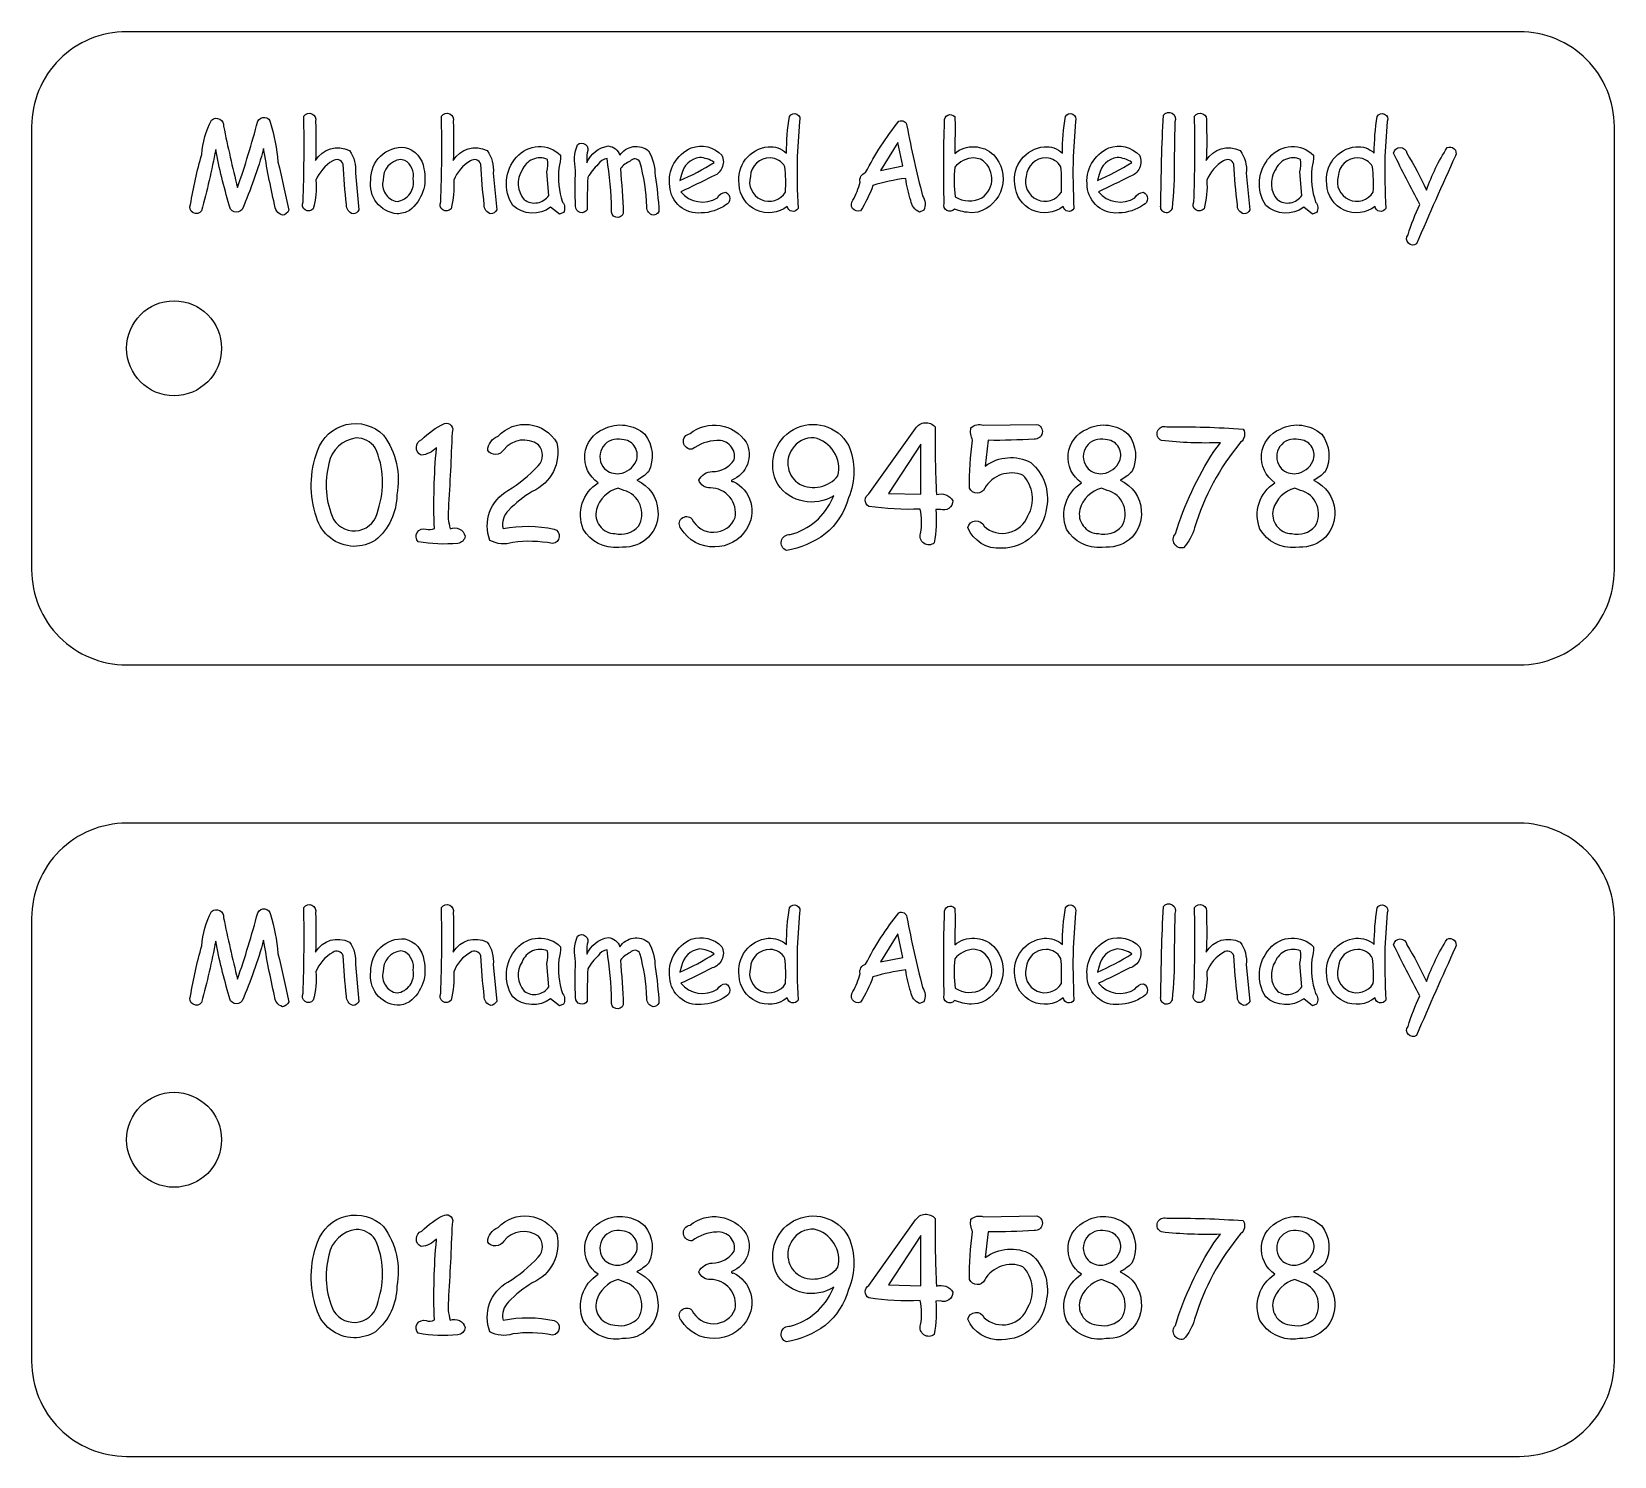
# Model space of a CAD drawing. Extents: x -439.9 to -389.9, y 187 to 232.
import ezdxf

# ---------------------------------------------------------------- set-up
doc = ezdxf.new("R2010")
doc.units = 0
doc.layers.add('Default_Layer', color=18, linetype='CONTINUOUS')

msp = doc.modelspace()

# ---------------------------------------------------------------- linework, layer by layer
at = {"layer": 'Default_Layer'}
for points in [[(-439.933, 215.046, 0.414214), (-436.933, 212.046), (-392.933, 212.046, 0.414214), (-389.933, 215.046), (-389.933, 229.046, 0.414214), (-392.933, 232.046), (-436.933, 232.046, 0.414214), (-439.933, 229.046), (-439.933, 215.046)], [(-432.009, 226.248, -0.305345), (-432.26, 226.591, -0.016992), (-432.604, 228.354, -0.035253), (-433.283, 226.43, -0.317914), (-433.535, 226.355, -0.317914), (-433.689, 226.568, -0.025888), (-434.119, 228.323, -0.018012), (-434.566, 226.384, -0.390383), (-434.833, 226.325, -0.390383), (-434.913, 226.586, -0.032979), (-434.556, 228.171, -0.106172), (-434.25, 229.256, -0.307446), (-433.993, 229.286, -0.307446), (-433.87, 229.059, 0.009905), (-433.43, 227.12, 0.018431), (-432.789, 229.218, -0.330561), (-432.565, 229.34, -0.330561), (-432.384, 229.161, -0.045064), (-432.152, 227.934, -0.010683), (-431.813, 226.404, -0.28939), (-432.009, 226.248)], [(-429.778, 226.288, -0.361804), (-429.984, 226.584, -0.020795), (-430.091, 227.86, 0.501466), (-430.422, 227.965, 0.168466), (-430.951, 227.353, -0.085626), (-431.035, 226.455, -0.392487), (-431.297, 226.414, -0.392487), (-431.358, 226.672, 0.014496), (-431.337, 229.378, -0.3726), (-431.077, 229.456, -0.3726), (-430.963, 229.21, -0.019286), (-430.964, 227.973, -0.403473), (-429.893, 228.288, -0.191273), (-429.704, 227.577), (-429.593, 226.418, -0.263404), (-429.778, 226.288)], [(-425.427, 226.288, -0.361804), (-425.633, 226.584, -0.020795), (-425.741, 227.86, 0.501466), (-426.071, 227.965, 0.168466), (-426.6, 227.353, -0.085626), (-426.684, 226.455, -0.392487), (-426.947, 226.414, -0.392487), (-427.007, 226.672, 0.014496), (-426.986, 229.378, -0.3726), (-426.726, 229.456, -0.3726), (-426.613, 229.21, -0.019286), (-426.613, 227.973, -0.403473), (-425.543, 228.288, -0.191273), (-425.353, 227.577), (-425.242, 226.418, -0.263404), (-425.427, 226.288)], [(-415.748, 228.107, 0.019537), (-415.721, 226.458, -0.313807), (-415.914, 226.373, -0.313807), (-416.062, 226.525, -0.610997), (-417.586, 227.226, -0.428899), (-416.667, 228.41, -0.211643), (-416.085, 228.213, -0.040515), (-415.993, 229.369, -0.407098), (-415.758, 229.445, -0.407098), (-415.676, 229.212), (-415.748, 228.107)], [(-411.888, 226.35, -0.251831), (-412.159, 226.714, -0.037975), (-412.321, 227.41, 0.045206), (-413.355, 227.19, -0.058303), (-413.749, 226.39, -0.342542), (-413.998, 226.465, -0.342542), (-413.988, 226.724, 0.057087), (-413.761, 227.293, -0.397179), (-413.586, 227.593, -0.051805), (-412.535, 229.216, -0.524141), (-412.281, 229.073, 0.017645), (-411.786, 226.859, -0.267966), (-411.751, 226.406), (-411.888, 226.35)], [(-410.244, 226.327, -0.079395), (-410.779, 226.442, -0.371237), (-411.018, 226.393, -0.371237), (-411.102, 226.621, -0.017974), (-411.09, 229.209, -0.345511), (-410.99, 229.411, -0.345511), (-410.77, 229.362, -0.038856), (-410.77, 228.575), (-410.773, 228.202, -0.382511), (-409.541, 228.153, -0.563021), (-410.042, 226.346), (-410.244, 226.327)], [(-407.031, 228.107, 0.019537), (-407.004, 226.458, -0.313807), (-407.197, 226.373, -0.313807), (-407.345, 226.525, -0.610997), (-408.869, 227.226, -0.428899), (-407.95, 228.41, -0.211643), (-407.368, 228.213, -0.040515), (-407.276, 229.369, -0.407098), (-407.041, 229.445, -0.407098), (-406.959, 229.212), (-407.031, 228.107)], [(-403.839, 227.921, -0.029134), (-403.905, 226.463, -0.414214), (-404.131, 226.334, -0.414214), (-404.26, 226.56, -0.011178), (-404.178, 229.412, -0.387579), (-403.902, 229.467, -0.387579), (-403.821, 229.196), (-403.839, 227.921)], [(-401.637, 226.288, -0.361804), (-401.843, 226.584, -0.020795), (-401.95, 227.86, 0.501466), (-402.281, 227.965, 0.168466), (-402.809, 227.353, -0.085626), (-402.894, 226.455, -0.392487), (-403.156, 226.414, -0.392487), (-403.216, 226.672, 0.014496), (-403.196, 229.378, -0.3726), (-402.936, 229.456, -0.3726), (-402.822, 229.21, -0.019286), (-402.823, 227.973, -0.403473), (-401.752, 228.288, -0.191273), (-401.563, 227.577), (-401.451, 226.418, -0.263404), (-401.637, 226.288)], [(-397.18, 228.107, 0.019537), (-397.153, 226.458, -0.313807), (-397.347, 226.373, -0.313807), (-397.494, 226.525, -0.610997), (-399.018, 227.226, -0.428899), (-398.099, 228.41, -0.211643), (-397.517, 228.213, -0.040515), (-397.425, 229.369, -0.407098), (-397.19, 229.445, -0.407098), (-397.108, 229.212), (-397.18, 228.107)], [(-420.299, 226.248, -0.382712), (-420.495, 226.511, 0.059458), (-420.718, 227.934, 0.542327), (-421.027, 227.957, 0.116445), (-421.334, 227.723, -0.009943), (-421.241, 226.305, -0.398712), (-421.482, 226.188, -0.398712), (-421.612, 226.422, 0.033626), (-421.755, 228.04, 0.226556), (-422.033, 227.857, 0.092427), (-422.361, 227.444, 0.019414), (-422.379, 226.423, -0.341806), (-422.609, 226.336, -0.341806), (-422.751, 226.536, -0.02686), (-422.747, 227.665, -0.144016), (-422.693, 228.476, -0.3659), (-422.432, 228.479, -0.3659), (-422.386, 228.223, 0.033572), (-422.391, 227.903, -0.268091), (-421.714, 228.435, -0.291956), (-421.35, 228.142, -0.44684), (-420.444, 228.282, -0.136507), (-420.24, 227.497, -0.031158), (-420.116, 226.361, -0.261651), (-420.299, 226.248)], [(-428.39, 226.294, -0.435701), (-429.215, 227.362, -0.45135), (-428.141, 228.391, -0.319239), (-427.547, 227.718, -0.298858), (-427.993, 226.401, -0.124426), (-428.39, 226.294)], [(-428.275, 228.013, 0.390667), (-428.827, 227.36, 0.444018), (-428.39, 226.683, 0.431258), (-427.878, 227.4, 0.31421), (-428.144, 227.98), (-428.275, 228.013)], [(-423.258, 226.28), (-423.537, 226.498, -0.355242), (-424.736, 226.558, -0.336922), (-424.611, 228.086, -0.433511), (-423.224, 228.144, -0.053655), (-423.277, 227.738, 0.112952), (-423.16, 226.664, -0.307709), (-423.133, 226.33), (-423.258, 226.28)], [(-423.658, 227.618, 0.07302), (-423.633, 228.013, 0.421672), (-424.437, 227.669, 0.336338), (-424.37, 226.739, 0.426837), (-423.598, 226.874), (-423.658, 227.618)], [(-418.782, 226.319, -0.421939), (-419.776, 227.154, -0.336933), (-419.094, 228.377, -0.297526), (-418.126, 228.143, -0.459848), (-418.434, 227.472, -0.012561), (-419.425, 226.989, 0.378682), (-418.27, 226.802, -0.249929), (-418.003, 226.972, -0.656577), (-418.004, 226.575, -0.147122), (-418.782, 226.319)], [(-418.834, 228.073, 0.324857), (-419.401, 227.531), (-419.458, 227.343, 0.043662), (-418.37, 227.919, 0.134614), (-418.834, 228.073)], [(-416.603, 228.057, 0.407643), (-417.227, 227.476, 0.375527), (-416.889, 226.744, 0.375527), (-416.118, 226.981, 0.039774), (-416.136, 227.776, 0.276064), (-416.603, 228.057)], [(-410.171, 228.065, 0.200572), (-410.772, 227.766, 0.055806), (-410.754, 226.83, 0.269514), (-409.911, 226.798, 0.547395), (-409.952, 228.017), (-410.171, 228.065)], [(-407.886, 228.057, 0.407643), (-408.51, 227.476, 0.375527), (-408.172, 226.744, 0.375527), (-407.401, 226.981, 0.039774), (-407.42, 227.776, 0.276064), (-407.886, 228.057)], [(-405.589, 226.319, -0.421939), (-406.583, 227.154, -0.336933), (-405.901, 228.377, -0.297526), (-404.933, 228.143, -0.459848), (-405.242, 227.472, -0.012561), (-406.232, 226.989, 0.378682), (-405.077, 226.802, -0.249929), (-404.81, 226.972, -0.656577), (-404.811, 226.575, -0.147122), (-405.589, 226.319)], [(-405.641, 228.073, 0.324857), (-406.208, 227.531), (-406.265, 227.343, 0.043662), (-405.177, 227.919, 0.134614), (-405.641, 228.073)], [(-399.467, 226.28), (-399.746, 226.498, -0.355242), (-400.946, 226.558, -0.336922), (-400.821, 228.086, -0.433511), (-399.433, 228.144, -0.053655), (-399.486, 227.738, 0.112952), (-399.369, 226.664, -0.307709), (-399.342, 226.33), (-399.467, 226.28)], [(-399.868, 227.618, 0.07302), (-399.843, 228.013, 0.421672), (-400.646, 227.669, 0.336338), (-400.579, 226.739, 0.426837), (-399.808, 226.874), (-399.868, 227.618)], [(-398.035, 228.057, 0.407643), (-398.659, 227.476, 0.375527), (-398.321, 226.744, 0.375527), (-397.55, 226.981, 0.039774), (-397.569, 227.776, 0.276064), (-398.035, 228.057)], [(-394.951, 228.125, 0.007635), (-396.18, 225.342, -0.374433), (-396.44, 225.367, -0.374433), (-396.451, 225.628, -0.034384), (-396.077, 226.592, -0.014501), (-396.905, 228.207, -0.377217), (-396.696, 228.389, -0.377217), (-396.49, 228.205, -0.032321), (-395.869, 227.045, -0.054006), (-395.217, 228.383, -0.317746), (-394.993, 228.348, -0.317746), (-394.951, 228.125)], [(-429.756, 215.789, -0.325743), (-430.937, 216.706, -0.174584), (-430.899, 218.811, -0.555771), (-428.815, 219.302, -0.212162), (-428.397, 217.418, -0.221591), (-429.069, 215.983, -0.139262), (-429.756, 215.789)], [(-426.474, 215.882, -0.066294), (-427.721, 215.933, -0.345864), (-427.754, 216.231, -0.345864), (-427.473, 216.334, 0.201525), (-427.209, 216.356, -0.033126), (-427.143, 218.887), (-427.141, 218.911, -0.188658), (-427.628, 218.671, -0.655028), (-427.608, 219.161, -0.086621), (-426.895, 219.669, -0.303519), (-426.679, 219.608, -0.303519), (-426.653, 219.385, -0.007319), (-426.769, 216.973, 0.106877), (-426.707, 216.346, -0.449075), (-426.237, 216.116, -0.348142), (-426.474, 215.882)], [(-423.478, 215.879, 0.084039), (-424.736, 215.911, -0.203759), (-425.458, 215.978, -0.369819), (-424.888, 217.553, 0.073358), (-423.933, 218.336, 0.406946), (-423.924, 219, 0.39876), (-425.021, 218.841, -0.542417), (-425.526, 218.816, -0.303947), (-425.197, 219.274, -0.501964), (-423.342, 219.064, -0.359389), (-424.116, 217.522, 0.073419), (-424.865, 216.926, 0.269987), (-425.04, 216.35, -0.102085), (-423.427, 216.335, -0.35834), (-423.265, 216.086, -0.35834), (-423.478, 215.879)], [(-421.387, 215.752, -0.287296), (-422.509, 216.335, -0.36429), (-422.034, 217.797, -0.599508), (-421.863, 219.495, -0.311373), (-420.56, 219.328, -0.28706), (-420.448, 218.147, -0.077179), (-420.817, 217.875, -0.288199), (-420.149, 216.915, -0.461059), (-421.264, 215.768), (-421.387, 215.752)], [(-418.354, 215.772, -0.276351), (-419.413, 216.345, -0.406907), (-419.4, 216.668, -0.406907), (-419.076, 216.662, 0.651101), (-417.707, 216.696, 0.460613), (-418.487, 217.637, -0.352151), (-418.853, 217.878, -0.293284), (-418.43, 218.15, 0.240571), (-417.737, 218.522, 0.506385), (-418.286, 219.132, 0.155617), (-419.066, 218.855, -0.407037), (-419.341, 219.07, -0.407037), (-419.133, 219.35, -0.440273), (-417.357, 219.078, -0.444082), (-417.815, 217.885, 0.414214), (-417.812, 217.841, 0.414214), (-417.768, 217.843, -0.456705), (-417.354, 216.327, -0.258372), (-418.354, 215.772)], [(-414.863, 216.18, -0.115438), (-416.089, 215.661, -0.372019), (-416.245, 215.962, -0.372019), (-415.97, 216.16, 0.23346), (-414.625, 217.324), (-414.594, 217.387, -0.401362), (-416.364, 217.75, -0.4134), (-415.861, 219.483, -0.4134), (-414.127, 218.985, -0.203593), (-414.13, 217.318, -0.158039), (-414.863, 216.18)], [(-411.368, 216.952, -0.067018), (-411.417, 215.899, -0.336699), (-411.747, 215.885, -0.336699), (-411.849, 216.2, 0.103775), (-411.867, 216.965, -0.045755), (-413.489, 217.051, -0.551632), (-413.485, 217.446), (-412.009, 219.515, -0.495884), (-411.386, 219.561, 0.0183), (-411.348, 217.426, -0.343023), (-410.83, 217.229, -0.528889), (-411.223, 216.957), (-411.368, 216.952)], [(-409.296, 215.73, -0.320709), (-410.362, 216.38, -0.329538), (-410.118, 216.594, -0.329538), (-409.843, 216.424, 0.529557), (-408.458, 216.755, 0.338986), (-408.621, 218.037, 0.373249), (-409.823, 217.622, -0.655555), (-410.302, 217.631, -0.040657), (-410.205, 219.141, -0.164227), (-410.259, 219.534, -0.278066), (-409.863, 219.616), (-408.179, 219.639, -0.393297), (-408.005, 219.371, -0.393297), (-408.26, 219.178, -0.019857), (-409.714, 219.139), (-409.805, 218.325, -0.2915), (-408.363, 218.434, -0.270821), (-407.871, 217.02, -0.389952), (-409.296, 215.73)], [(-406.115, 215.752, -0.287296), (-407.237, 216.335, -0.36429), (-406.762, 217.797, -0.599508), (-406.591, 219.495, -0.311373), (-405.288, 219.328, -0.28706), (-405.177, 218.147, -0.077179), (-405.546, 217.875, -0.288199), (-404.877, 216.915, -0.461059), (-405.992, 215.768), (-406.115, 215.752)], [(-401.741, 219.075, 0.098892), (-403.197, 216.378, -0.125227), (-403.54, 215.746, -0.331122), (-403.833, 215.866, -0.331122), (-403.802, 216.182, -0.070041), (-402.583, 218.787), (-402.376, 219.061, -0.036448), (-404.242, 219.134, -0.397431), (-404.363, 219.429, -0.397431), (-404.075, 219.567, -0.021309), (-401.659, 219.491, -0.394385), (-401.741, 219.075)], [(-400.006, 215.752, -0.287296), (-401.128, 216.335, -0.36429), (-400.654, 217.797, -0.599508), (-400.482, 219.495, -0.311373), (-399.179, 219.328, -0.28706), (-399.068, 218.147, -0.077179), (-399.437, 217.875, -0.288199), (-398.768, 216.915, -0.461059), (-399.884, 215.768), (-400.006, 215.752)], [(-429.682, 219.212, 0.326141), (-430.542, 218.406, 0.174133), (-430.395, 216.641, 0.31854), (-429.585, 216.294, 0.31854), (-428.989, 216.942, 0.189871), (-429.079, 218.9, 0.246793), (-429.682, 219.212)], [(-421.365, 219.175, 0.312773), (-421.922, 218.871, 0.312773), (-421.832, 218.243, 0.220761), (-421.364, 218.088, 0.255983), (-420.836, 218.484, 0.485387), (-421.219, 219.159), (-421.365, 219.175)], [(-415.21, 219.219, 0.271), (-415.911, 218.863, 0.420221), (-415.679, 217.755, 0.35767), (-414.462, 218.019, 0.41687), (-415.21, 219.219)], [(-406.093, 219.175, 0.312773), (-406.65, 218.871, 0.312773), (-406.56, 218.243, 0.220761), (-406.093, 218.088, 0.255983), (-405.564, 218.484, 0.485387), (-405.947, 219.159), (-406.093, 219.175)], [(-399.984, 219.175, 0.312773), (-400.541, 218.871, 0.312773), (-400.451, 218.243, 0.220761), (-399.984, 218.088, 0.255983), (-399.455, 218.484, 0.485387), (-399.839, 219.159), (-399.984, 219.175)], [(-421.409, 217.629, 0.264926), (-422.091, 216.955, 0.483084), (-421.506, 216.193, 0.276493), (-420.765, 216.423, 0.496643), (-421.224, 217.558), (-421.409, 217.629)], [(-406.137, 217.629, 0.264926), (-406.819, 216.955, 0.483084), (-406.234, 216.193, 0.276493), (-405.493, 216.423, 0.496643), (-405.952, 217.558), (-406.137, 217.629)], [(-400.028, 217.629, 0.264926), (-400.71, 216.955, 0.483084), (-400.125, 216.193, 0.276493), (-399.385, 216.423, 0.496643), (-399.844, 217.558), (-400.028, 217.629)], [(-439.933, 190.046, 0.414214), (-436.933, 187.046), (-392.933, 187.046, 0.414214), (-389.933, 190.046), (-389.933, 204.046, 0.414214), (-392.933, 207.046), (-436.933, 207.046, 0.414214), (-439.933, 204.046), (-439.933, 190.046)], [(-432.009, 201.248, -0.305345), (-432.26, 201.591, -0.016992), (-432.604, 203.354, -0.035253), (-433.283, 201.43, -0.317914), (-433.535, 201.355, -0.317914), (-433.689, 201.568, -0.025888), (-434.119, 203.323, -0.018012), (-434.566, 201.384, -0.390383), (-434.833, 201.325, -0.390383), (-434.913, 201.586, -0.032979), (-434.556, 203.171, -0.106172), (-434.25, 204.256, -0.307446), (-433.993, 204.286, -0.307446), (-433.87, 204.059, 0.009905), (-433.43, 202.12, 0.018431), (-432.789, 204.218, -0.330561), (-432.565, 204.34, -0.330561), (-432.384, 204.161, -0.045064), (-432.152, 202.934, -0.010683), (-431.813, 201.404, -0.28939), (-432.009, 201.248)], [(-429.778, 201.288, -0.361804), (-429.984, 201.584, -0.020795), (-430.091, 202.86, 0.501466), (-430.422, 202.965, 0.168466), (-430.951, 202.353, -0.085626), (-431.035, 201.455, -0.392487), (-431.297, 201.414, -0.392487), (-431.358, 201.672, 0.014496), (-431.337, 204.378, -0.3726), (-431.077, 204.456, -0.3726), (-430.963, 204.21, -0.019286), (-430.964, 202.973, -0.403473), (-429.893, 203.288, -0.191273), (-429.704, 202.577), (-429.593, 201.418, -0.263404), (-429.778, 201.288)], [(-425.427, 201.288, -0.361804), (-425.633, 201.584, -0.020795), (-425.741, 202.86, 0.501466), (-426.071, 202.965, 0.168466), (-426.6, 202.353, -0.085626), (-426.684, 201.455, -0.392487), (-426.947, 201.414, -0.392487), (-427.007, 201.672, 0.014496), (-426.986, 204.378, -0.3726), (-426.726, 204.456, -0.3726), (-426.613, 204.21, -0.019286), (-426.613, 202.973, -0.403473), (-425.543, 203.288, -0.191273), (-425.353, 202.577), (-425.242, 201.418, -0.263404), (-425.427, 201.288)], [(-415.748, 203.107, 0.019537), (-415.721, 201.458, -0.313807), (-415.914, 201.373, -0.313807), (-416.062, 201.525, -0.610997), (-417.586, 202.226, -0.428899), (-416.667, 203.41, -0.211643), (-416.085, 203.213, -0.040515), (-415.993, 204.369, -0.407098), (-415.758, 204.445, -0.407098), (-415.676, 204.212), (-415.748, 203.107)], [(-411.888, 201.35, -0.251831), (-412.159, 201.714, -0.037975), (-412.321, 202.41, 0.045206), (-413.355, 202.19, -0.058303), (-413.749, 201.39, -0.342542), (-413.998, 201.465, -0.342542), (-413.988, 201.724, 0.057087), (-413.761, 202.293, -0.397179), (-413.586, 202.593, -0.051805), (-412.535, 204.216, -0.524141), (-412.281, 204.073, 0.017645), (-411.786, 201.859, -0.267966), (-411.751, 201.406), (-411.888, 201.35)], [(-410.244, 201.327, -0.079395), (-410.779, 201.442, -0.371237), (-411.018, 201.393, -0.371237), (-411.102, 201.621, -0.017974), (-411.09, 204.209, -0.345511), (-410.99, 204.411, -0.345511), (-410.77, 204.362, -0.038856), (-410.77, 203.575), (-410.773, 203.202, -0.382511), (-409.541, 203.153, -0.563021), (-410.042, 201.346), (-410.244, 201.327)], [(-407.031, 203.107, 0.019537), (-407.004, 201.458, -0.313807), (-407.197, 201.373, -0.313807), (-407.345, 201.525, -0.610997), (-408.869, 202.226, -0.428899), (-407.95, 203.41, -0.211643), (-407.368, 203.213, -0.040515), (-407.276, 204.369, -0.407098), (-407.041, 204.445, -0.407098), (-406.959, 204.212), (-407.031, 203.107)], [(-403.839, 202.921, -0.029134), (-403.905, 201.463, -0.414214), (-404.131, 201.334, -0.414214), (-404.26, 201.56, -0.011178), (-404.178, 204.412, -0.387579), (-403.902, 204.467, -0.387579), (-403.821, 204.196), (-403.839, 202.921)], [(-401.637, 201.288, -0.361804), (-401.843, 201.584, -0.020795), (-401.95, 202.86, 0.501466), (-402.281, 202.965, 0.168466), (-402.809, 202.353, -0.085626), (-402.894, 201.455, -0.392487), (-403.156, 201.414, -0.392487), (-403.216, 201.672, 0.014496), (-403.196, 204.378, -0.3726), (-402.936, 204.456, -0.3726), (-402.822, 204.21, -0.019286), (-402.823, 202.973, -0.403473), (-401.752, 203.288, -0.191273), (-401.563, 202.577), (-401.451, 201.418, -0.263404), (-401.637, 201.288)], [(-397.18, 203.107, 0.019537), (-397.153, 201.458, -0.313807), (-397.347, 201.373, -0.313807), (-397.494, 201.525, -0.610997), (-399.018, 202.226, -0.428899), (-398.099, 203.41, -0.211643), (-397.517, 203.213, -0.040515), (-397.425, 204.369, -0.407098), (-397.19, 204.445, -0.407098), (-397.108, 204.212), (-397.18, 203.107)], [(-420.299, 201.248, -0.382712), (-420.495, 201.511, 0.059458), (-420.718, 202.934, 0.542327), (-421.027, 202.957, 0.116445), (-421.334, 202.723, -0.009943), (-421.241, 201.305, -0.398712), (-421.482, 201.188, -0.398712), (-421.612, 201.422, 0.033626), (-421.755, 203.04, 0.226556), (-422.033, 202.857, 0.092427), (-422.361, 202.444, 0.019414), (-422.379, 201.423, -0.341806), (-422.609, 201.336, -0.341806), (-422.751, 201.536, -0.02686), (-422.747, 202.665, -0.144016), (-422.693, 203.476, -0.3659), (-422.432, 203.479, -0.3659), (-422.386, 203.223, 0.033572), (-422.391, 202.903, -0.268091), (-421.714, 203.435, -0.291956), (-421.35, 203.142, -0.44684), (-420.444, 203.282, -0.136507), (-420.24, 202.497, -0.031158), (-420.116, 201.361, -0.261651), (-420.299, 201.248)], [(-428.39, 201.294, -0.435701), (-429.215, 202.362, -0.45135), (-428.141, 203.391, -0.319239), (-427.547, 202.718, -0.298858), (-427.993, 201.401, -0.124426), (-428.39, 201.294)], [(-428.275, 203.013, 0.390667), (-428.827, 202.36, 0.444018), (-428.39, 201.683, 0.431258), (-427.878, 202.4, 0.31421), (-428.144, 202.98), (-428.275, 203.013)], [(-423.258, 201.28), (-423.537, 201.498, -0.355242), (-424.736, 201.558, -0.336922), (-424.611, 203.086, -0.433511), (-423.224, 203.144, -0.053655), (-423.277, 202.738, 0.112952), (-423.16, 201.664, -0.307709), (-423.133, 201.33), (-423.258, 201.28)], [(-423.658, 202.618, 0.07302), (-423.633, 203.013, 0.421672), (-424.437, 202.669, 0.336338), (-424.37, 201.739, 0.426837), (-423.598, 201.874), (-423.658, 202.618)], [(-418.782, 201.319, -0.421939), (-419.776, 202.154, -0.336933), (-419.094, 203.377, -0.297526), (-418.126, 203.143, -0.459848), (-418.434, 202.472, -0.012561), (-419.425, 201.989, 0.378682), (-418.27, 201.802, -0.249929), (-418.003, 201.972, -0.656577), (-418.004, 201.575, -0.147122), (-418.782, 201.319)], [(-418.834, 203.073, 0.324857), (-419.401, 202.531), (-419.458, 202.343, 0.043662), (-418.37, 202.919, 0.134614), (-418.834, 203.073)], [(-416.603, 203.057, 0.407643), (-417.227, 202.476, 0.375527), (-416.889, 201.744, 0.375527), (-416.118, 201.981, 0.039774), (-416.136, 202.776, 0.276064), (-416.603, 203.057)], [(-410.171, 203.065, 0.200572), (-410.772, 202.766, 0.055806), (-410.754, 201.83, 0.269514), (-409.911, 201.798, 0.547395), (-409.952, 203.017), (-410.171, 203.065)], [(-407.886, 203.057, 0.407643), (-408.51, 202.476, 0.375527), (-408.172, 201.744, 0.375527), (-407.401, 201.981, 0.039774), (-407.42, 202.776, 0.276064), (-407.886, 203.057)], [(-405.589, 201.319, -0.421939), (-406.583, 202.154, -0.336933), (-405.901, 203.377, -0.297526), (-404.933, 203.143, -0.459848), (-405.242, 202.472, -0.012561), (-406.232, 201.989, 0.378682), (-405.077, 201.802, -0.249929), (-404.81, 201.972, -0.656577), (-404.811, 201.575, -0.147122), (-405.589, 201.319)], [(-405.641, 203.073, 0.324857), (-406.208, 202.531), (-406.265, 202.343, 0.043662), (-405.177, 202.919, 0.134614), (-405.641, 203.073)], [(-399.467, 201.28), (-399.746, 201.498, -0.355242), (-400.946, 201.558, -0.336922), (-400.821, 203.086, -0.433511), (-399.433, 203.144, -0.053655), (-399.486, 202.738, 0.112952), (-399.369, 201.664, -0.307709), (-399.342, 201.33), (-399.467, 201.28)], [(-399.868, 202.618, 0.07302), (-399.843, 203.013, 0.421672), (-400.646, 202.669, 0.336338), (-400.579, 201.739, 0.426837), (-399.808, 201.874), (-399.868, 202.618)], [(-398.035, 203.057, 0.407643), (-398.659, 202.476, 0.375527), (-398.321, 201.744, 0.375527), (-397.55, 201.981, 0.039774), (-397.569, 202.776, 0.276064), (-398.035, 203.057)], [(-394.951, 203.125, 0.007635), (-396.18, 200.342, -0.374433), (-396.44, 200.367, -0.374433), (-396.451, 200.628, -0.034384), (-396.077, 201.592, -0.014501), (-396.905, 203.207, -0.377217), (-396.696, 203.389, -0.377217), (-396.49, 203.205, -0.032321), (-395.869, 202.045, -0.054006), (-395.217, 203.383, -0.317746), (-394.993, 203.348, -0.317746), (-394.951, 203.125)], [(-429.756, 190.789, -0.325743), (-430.937, 191.706, -0.174584), (-430.899, 193.811, -0.555771), (-428.815, 194.302, -0.212162), (-428.397, 192.418, -0.221591), (-429.069, 190.983, -0.139262), (-429.756, 190.789)], [(-426.474, 190.882, -0.066294), (-427.721, 190.933, -0.345864), (-427.754, 191.231, -0.345864), (-427.473, 191.334, 0.201525), (-427.209, 191.356, -0.033126), (-427.143, 193.887), (-427.141, 193.911, -0.188658), (-427.628, 193.671, -0.655028), (-427.608, 194.161, -0.086621), (-426.895, 194.669, -0.303519), (-426.679, 194.608, -0.303519), (-426.653, 194.385, -0.007319), (-426.769, 191.973, 0.106877), (-426.707, 191.346, -0.449075), (-426.237, 191.116, -0.348142), (-426.474, 190.882)], [(-423.478, 190.879, 0.084039), (-424.736, 190.911, -0.203759), (-425.458, 190.978, -0.369819), (-424.888, 192.553, 0.073358), (-423.933, 193.336, 0.406946), (-423.924, 194, 0.39876), (-425.021, 193.841, -0.542417), (-425.526, 193.816, -0.303947), (-425.197, 194.274, -0.501964), (-423.342, 194.064, -0.359389), (-424.116, 192.522, 0.073419), (-424.865, 191.926, 0.269987), (-425.04, 191.35, -0.102085), (-423.427, 191.335, -0.35834), (-423.265, 191.086, -0.35834), (-423.478, 190.879)], [(-421.387, 190.752, -0.287296), (-422.509, 191.335, -0.36429), (-422.034, 192.797, -0.599508), (-421.863, 194.495, -0.311373), (-420.56, 194.328, -0.28706), (-420.448, 193.147, -0.077179), (-420.817, 192.875, -0.288199), (-420.149, 191.915, -0.461059), (-421.264, 190.768), (-421.387, 190.752)], [(-418.354, 190.772, -0.276351), (-419.413, 191.345, -0.406907), (-419.4, 191.668, -0.406907), (-419.076, 191.662, 0.651101), (-417.707, 191.696, 0.460613), (-418.487, 192.637, -0.352151), (-418.853, 192.878, -0.293284), (-418.43, 193.15, 0.240571), (-417.737, 193.522, 0.506385), (-418.286, 194.132, 0.155617), (-419.066, 193.855, -0.407037), (-419.341, 194.07, -0.407037), (-419.133, 194.35, -0.440273), (-417.357, 194.078, -0.444082), (-417.815, 192.885, 0.414214), (-417.812, 192.841, 0.414214), (-417.768, 192.843, -0.456705), (-417.354, 191.327, -0.258372), (-418.354, 190.772)], [(-414.863, 191.18, -0.115438), (-416.089, 190.661, -0.372019), (-416.245, 190.962, -0.372019), (-415.97, 191.16, 0.23346), (-414.625, 192.324), (-414.594, 192.387, -0.401362), (-416.364, 192.75, -0.4134), (-415.861, 194.483, -0.4134), (-414.127, 193.985, -0.203593), (-414.13, 192.318, -0.158039), (-414.863, 191.18)], [(-411.368, 191.952, -0.067018), (-411.417, 190.899, -0.336699), (-411.747, 190.885, -0.336699), (-411.849, 191.2, 0.103775), (-411.867, 191.965, -0.045755), (-413.489, 192.051, -0.551632), (-413.485, 192.446), (-412.009, 194.515, -0.495884), (-411.386, 194.561, 0.0183), (-411.348, 192.426, -0.343023), (-410.83, 192.229, -0.528889), (-411.223, 191.957), (-411.368, 191.952)], [(-409.296, 190.73, -0.320709), (-410.362, 191.38, -0.329538), (-410.118, 191.594, -0.329538), (-409.843, 191.424, 0.529557), (-408.458, 191.755, 0.338986), (-408.621, 193.037, 0.373249), (-409.823, 192.622, -0.655555), (-410.302, 192.631, -0.040657), (-410.205, 194.141, -0.164227), (-410.259, 194.534, -0.278066), (-409.863, 194.616), (-408.179, 194.639, -0.393297), (-408.005, 194.371, -0.393297), (-408.26, 194.178, -0.019857), (-409.714, 194.139), (-409.805, 193.325, -0.2915), (-408.363, 193.434, -0.270821), (-407.871, 192.02, -0.389952), (-409.296, 190.73)], [(-406.115, 190.752, -0.287296), (-407.237, 191.335, -0.36429), (-406.762, 192.797, -0.599508), (-406.591, 194.495, -0.311373), (-405.288, 194.328, -0.28706), (-405.177, 193.147, -0.077179), (-405.546, 192.875, -0.288199), (-404.877, 191.915, -0.461059), (-405.992, 190.768), (-406.115, 190.752)], [(-401.741, 194.075, 0.098892), (-403.197, 191.378, -0.125227), (-403.54, 190.746, -0.331122), (-403.833, 190.866, -0.331122), (-403.802, 191.182, -0.070041), (-402.583, 193.787), (-402.376, 194.061, -0.036448), (-404.242, 194.134, -0.397431), (-404.363, 194.429, -0.397431), (-404.075, 194.567, -0.021309), (-401.659, 194.491, -0.394385), (-401.741, 194.075)], [(-400.006, 190.752, -0.287296), (-401.128, 191.335, -0.36429), (-400.654, 192.797, -0.599508), (-400.482, 194.495, -0.311373), (-399.179, 194.328, -0.28706), (-399.068, 193.147, -0.077179), (-399.437, 192.875, -0.288199), (-398.768, 191.915, -0.461059), (-399.884, 190.768), (-400.006, 190.752)], [(-429.682, 194.212, 0.326141), (-430.542, 193.406, 0.174133), (-430.395, 191.641, 0.31854), (-429.585, 191.294, 0.31854), (-428.989, 191.942, 0.189871), (-429.079, 193.9, 0.246793), (-429.682, 194.212)], [(-421.365, 194.175, 0.312773), (-421.922, 193.871, 0.312773), (-421.832, 193.243, 0.220761), (-421.364, 193.088, 0.255983), (-420.836, 193.484, 0.485387), (-421.219, 194.159), (-421.365, 194.175)], [(-415.21, 194.219, 0.271), (-415.911, 193.863, 0.420221), (-415.679, 192.755, 0.35767), (-414.462, 193.019, 0.41687), (-415.21, 194.219)], [(-406.093, 194.175, 0.312773), (-406.65, 193.871, 0.312773), (-406.56, 193.243, 0.220761), (-406.093, 193.088, 0.255983), (-405.564, 193.484, 0.485387), (-405.947, 194.159), (-406.093, 194.175)], [(-399.984, 194.175, 0.312773), (-400.541, 193.871, 0.312773), (-400.451, 193.243, 0.220761), (-399.984, 193.088, 0.255983), (-399.455, 193.484, 0.485387), (-399.839, 194.159), (-399.984, 194.175)], [(-421.409, 192.629, 0.264926), (-422.091, 191.955, 0.483084), (-421.506, 191.193, 0.276493), (-420.765, 191.423, 0.496643), (-421.224, 192.558), (-421.409, 192.629)], [(-406.137, 192.629, 0.264926), (-406.819, 191.955, 0.483084), (-406.234, 191.193, 0.276493), (-405.493, 191.423, 0.496643), (-405.952, 192.558), (-406.137, 192.629)], [(-400.028, 192.629, 0.264926), (-400.71, 191.955, 0.483084), (-400.125, 191.193, 0.276493), (-399.385, 191.423, 0.496643), (-399.844, 192.558), (-400.028, 192.629)]]:
    msp.add_lwpolyline(points, format="xyb", close=True, dxfattribs=at)
for points in [[(-412.568, 228.55), (-413.118, 227.663), (-412.412, 227.807), (-412.568, 228.55)], [(-411.842, 219.019), (-412.861, 217.46), (-411.842, 217.436), (-411.842, 219.019)], [(-412.568, 203.55), (-413.118, 202.663), (-412.412, 202.807), (-412.568, 203.55)], [(-411.842, 194.019), (-412.861, 192.46), (-411.842, 192.436), (-411.842, 194.019)]]:
    msp.add_lwpolyline(points, close=True, dxfattribs=at)
for centre in [(-435.433, 222.046), (-435.433, 197.046)]:
    msp.add_circle(centre, 1.5, dxfattribs=at)

doc.saveas('drawing.dxf')
